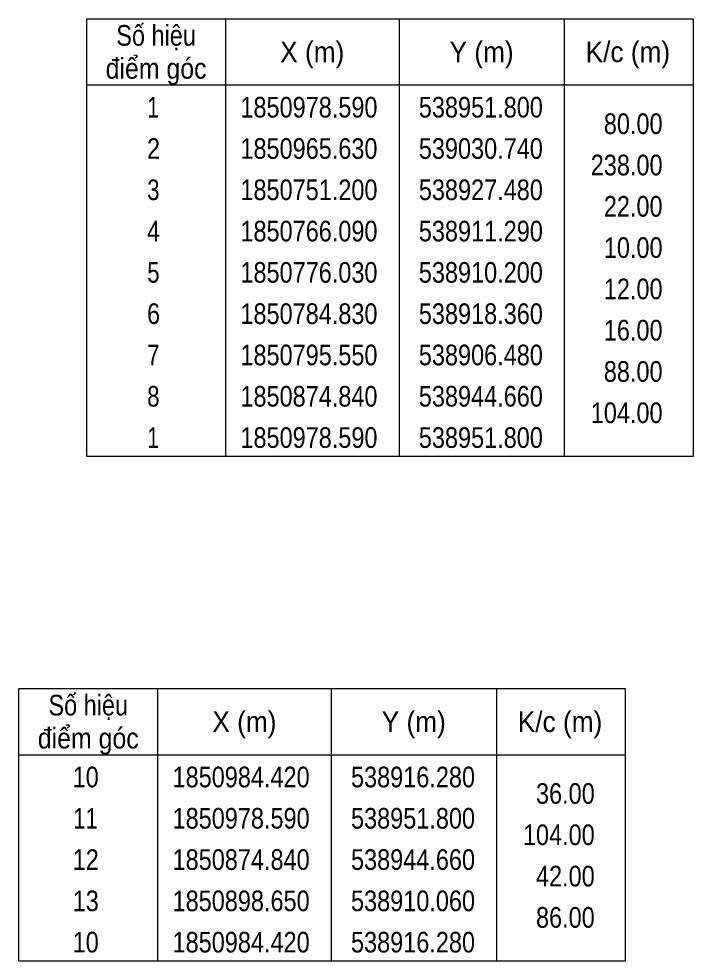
# Model space of a CAD drawing. Header units: metres. Extents: x 538053 to 539386, y 1850571 to 1851142.
# Drawn here: x 539304.8 to 539386.4, y 1850830.5 to 1850944.6 of the extents above; entities that cross this region are included whole.
import ezdxf
from ezdxf.enums import TextEntityAlignment as Align

# ---------------------------------------------------------------- set-up
doc = ezdxf.new("R2010")
doc.units = ezdxf.units.M
doc.layers.add('63', color=7, linetype='Continuous', lineweight=13)

msp = doc.modelspace()

# ---------------------------------------------------------------- linework, layer by layer
at = {"layer": '63'}
for p, q in [((539329.85, 1850944.57), (539329.85, 1850891.57)), ((539350.85, 1850944.57), (539350.85, 1850891.57)), ((539370.85, 1850944.57), (539370.85, 1850891.57)), ((539313.05, 1850936.57), (539386.45, 1850936.57)), ((539321.64, 1850863.47), (539321.64, 1850830.47)), ((539342.64, 1850863.47), (539342.64, 1850830.47)), ((539362.64, 1850863.47), (539362.64, 1850830.47)), ((539304.84, 1850855.47), (539378.24, 1850855.47))]:
    msp.add_line(p, q, dxfattribs=at)
for points in [[(539313.05, 1850944.57), (539386.45, 1850944.57), (539386.45, 1850891.57), (539313.05, 1850891.57)], [(539304.84, 1850863.47), (539378.24, 1850863.47), (539378.24, 1850830.47), (539304.84, 1850830.47)]]:
    msp.add_lwpolyline(points, close=True, dxfattribs=at)

# ---------------------------------------------------------------- texts
for s, width, p in [('Số hiệu', 0.85, (539321.45, 1850941.32)), ('X (m)', 0.95, (539340.35, 1850939.32)), ('Y (m)', 0.95, (539360.845, 1850939.32)), ('K/c (m)', 0.95, (539378.55, 1850939.32)), ('điểm góc', 0.9, (539321.45, 1850937.32)), (' 1', 0.75, (539320.745, 1850932.62)), ('1850978.590', 0.85, (539339.95, 1850932.62)), ('538951.800', 0.85, (539360.755, 1850932.62)), (' 2', 0.85, (539320.75, 1850927.62)), ('1850965.630', 0.85, (539339.95, 1850927.62)), ('539030.740', 0.85, (539360.755, 1850927.62)), (' 3', 0.8, (539320.75, 1850922.62)), ('1850751.200', 0.85, (539339.95, 1850922.62)), ('538927.480', 0.85, (539360.755, 1850922.62)), (' 4', 0.85, (539320.745, 1850917.62)), ('1850766.090', 0.85, (539339.95, 1850917.62)), ('538911.290', 0.85, (539360.755, 1850917.62)), (' 5', 0.8, (539320.75, 1850912.62)), ('1850776.030', 0.85, (539339.95, 1850912.62)), ('538910.200', 0.85, (539360.755, 1850912.62)), (' 6', 0.85, (539320.75, 1850907.62)), ('1850784.830', 0.85, (539339.95, 1850907.62)), ('538918.360', 0.85, (539360.755, 1850907.62)), (' 7', 0.8, (539320.75, 1850902.62)), ('1850795.550', 0.85, (539339.95, 1850902.62)), ('538906.480', 0.85, (539360.755, 1850902.62)), (' 8', 0.8, (539320.75, 1850897.62)), ('1850874.840', 0.85, (539339.95, 1850897.62)), ('538944.660', 0.85, (539360.755, 1850897.62)), (' 1', 0.75, (539320.745, 1850892.62)), ('1850978.590', 0.85, (539339.95, 1850892.62)), ('538951.800', 0.85, (539360.755, 1850892.62)), ('Số hiệu', 0.85, (539313.24, 1850860.22)), ('X (m)', 0.95, (539332.14, 1850858.22)), ('Y (m)', 0.95, (539352.635, 1850858.22)), ('K/c (m)', 0.95, (539370.34, 1850858.22)), ('điểm góc', 0.9, (539313.24, 1850856.22)), (' 10', 0.85, (539312.535, 1850851.52)), ('1850984.420', 0.85, (539331.74, 1850851.52)), ('538916.280', 0.85, (539352.545, 1850851.52)), (' 11', 0.8, (539312.535, 1850846.52)), ('1850978.590', 0.85, (539331.74, 1850846.52)), ('538951.800', 0.85, (539352.545, 1850846.52)), (' 12', 0.85, (539312.54, 1850841.52)), ('1850874.840', 0.85, (539331.74, 1850841.52)), ('538944.660', 0.85, (539352.545, 1850841.52)), (' 13', 0.85, (539312.54, 1850836.52)), ('1850898.650', 0.85, (539331.74, 1850836.52)), ('538910.060', 0.85, (539352.545, 1850836.52)), (' 10', 0.85, (539312.535, 1850831.52)), ('1850984.420', 0.85, (539331.74, 1850831.52)), ('538916.280', 0.85, (539352.545, 1850831.52))]:
    msp.add_text(s, height=2.5, dxfattribs=dict(at, width=width)).set_placement(p, align=Align.CENTER)
at = {"layer": '63', "width": 0.85}
for s, p in [('80.00', (539382.75, 1850930.62)), ('238.00', (539382.75, 1850925.62)), ('22.00', (539382.75, 1850920.62)), ('10.00', (539382.75, 1850915.62)), ('12.00', (539382.75, 1850910.62)), ('16.00', (539382.75, 1850905.62)), ('88.00', (539382.75, 1850900.62)), ('104.00', (539382.75, 1850895.62)), ('36.00', (539374.54, 1850849.52)), ('104.00', (539374.54, 1850844.52)), ('42.00', (539374.54, 1850839.52)), ('86.00', (539374.54, 1850834.52))]:
    msp.add_text(s, height=2.5, dxfattribs=at).set_placement(p, align=Align.RIGHT)

doc.saveas('drawing.dxf')
